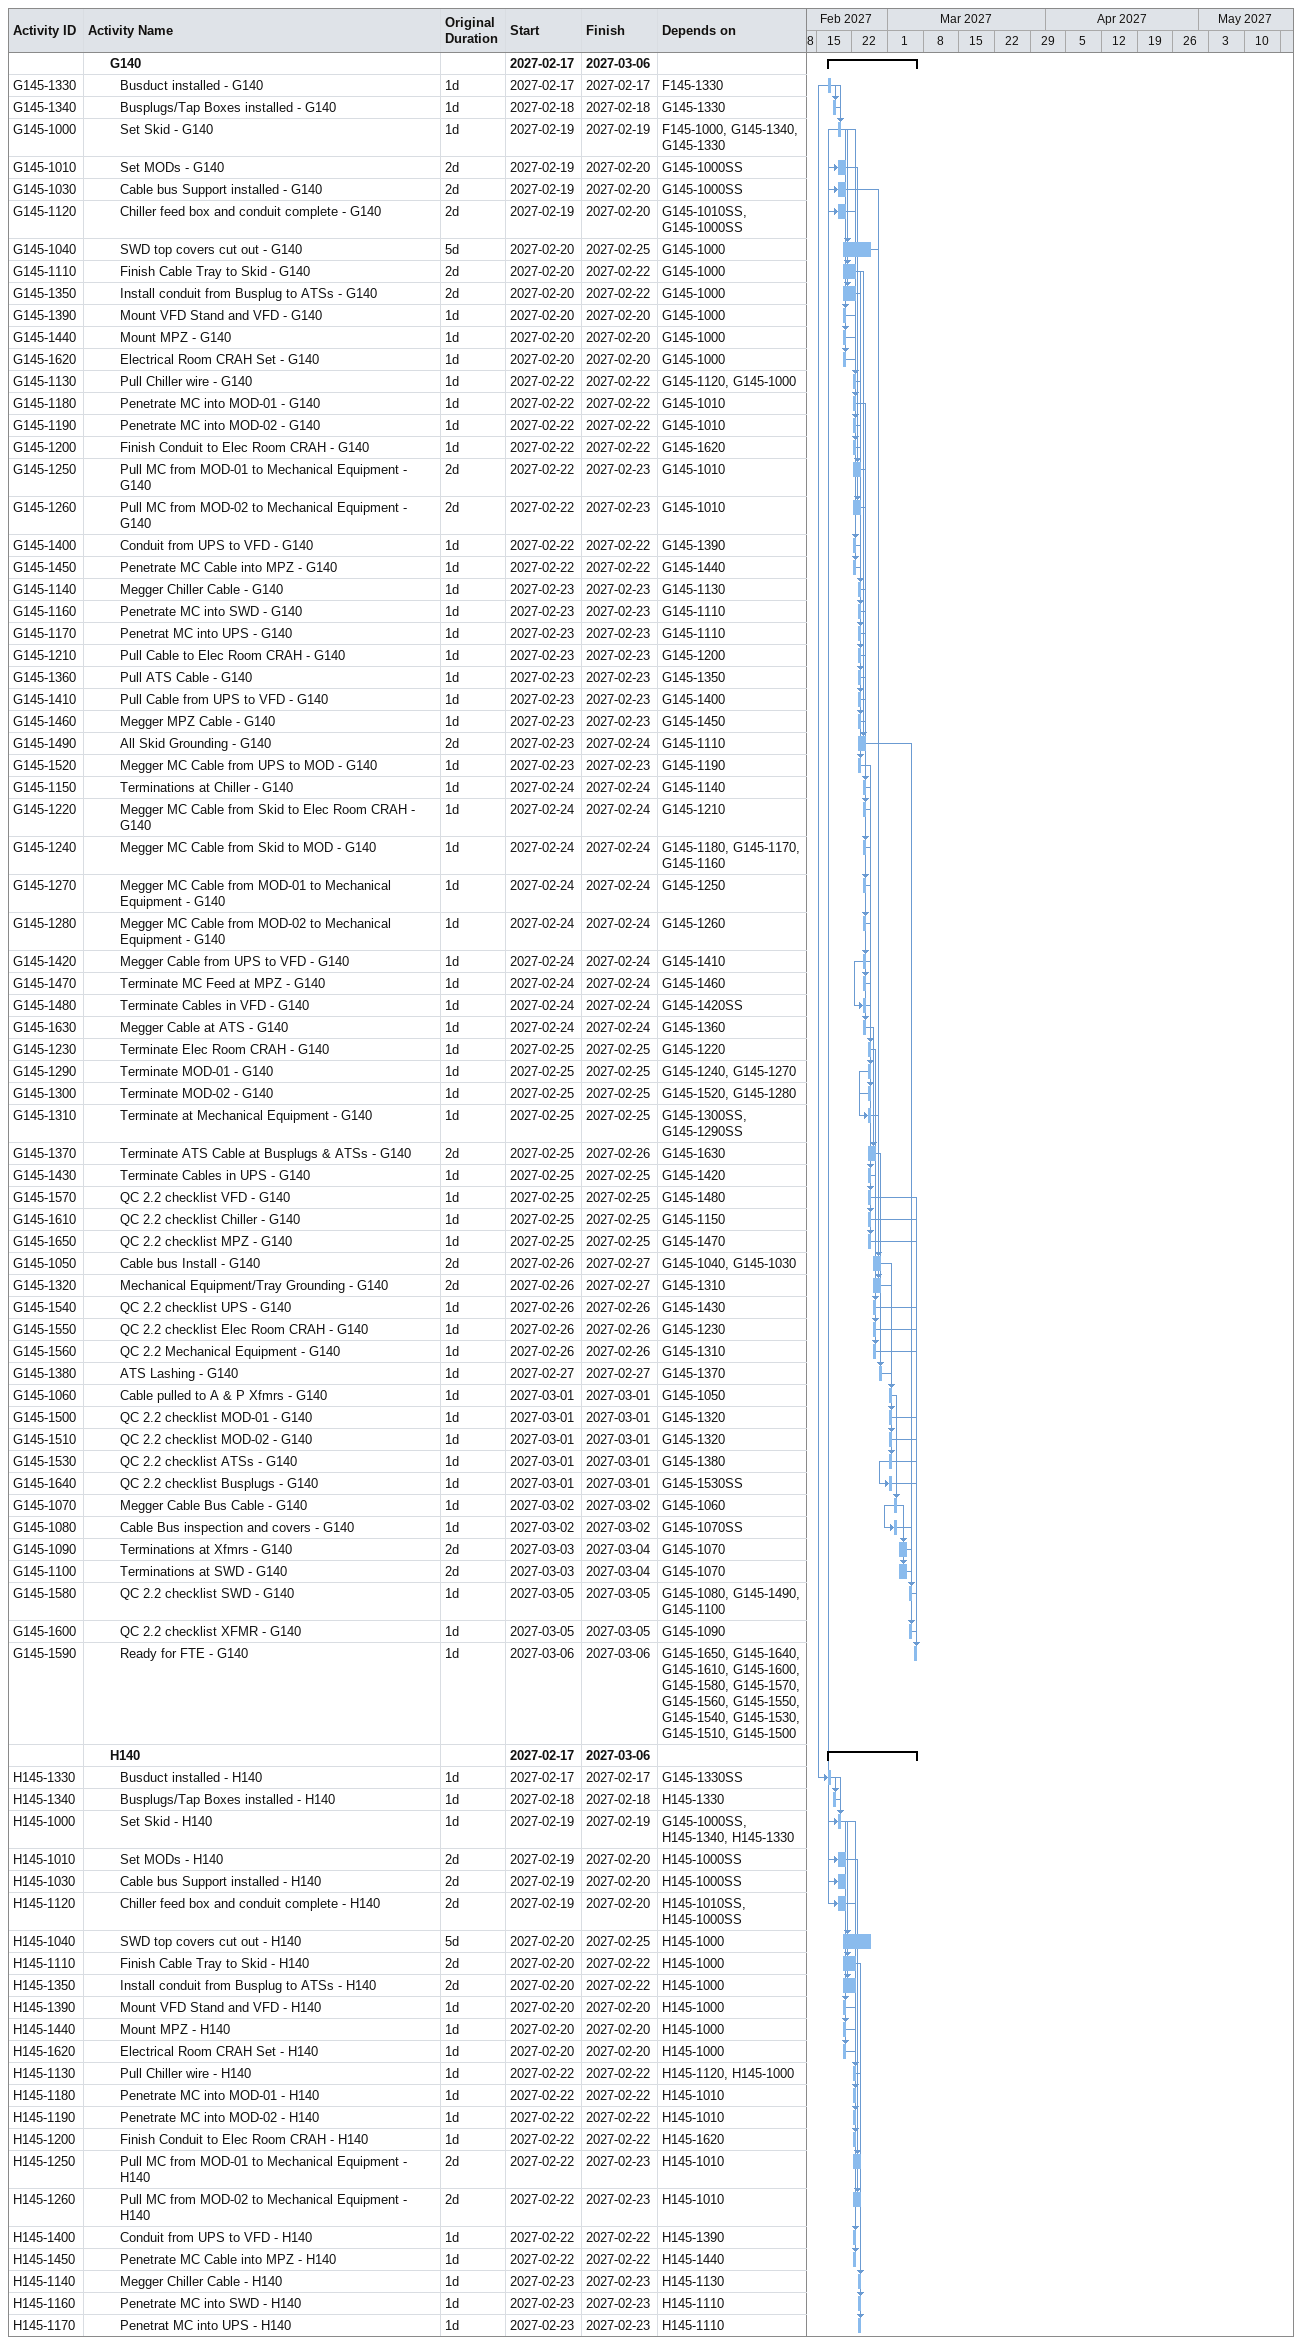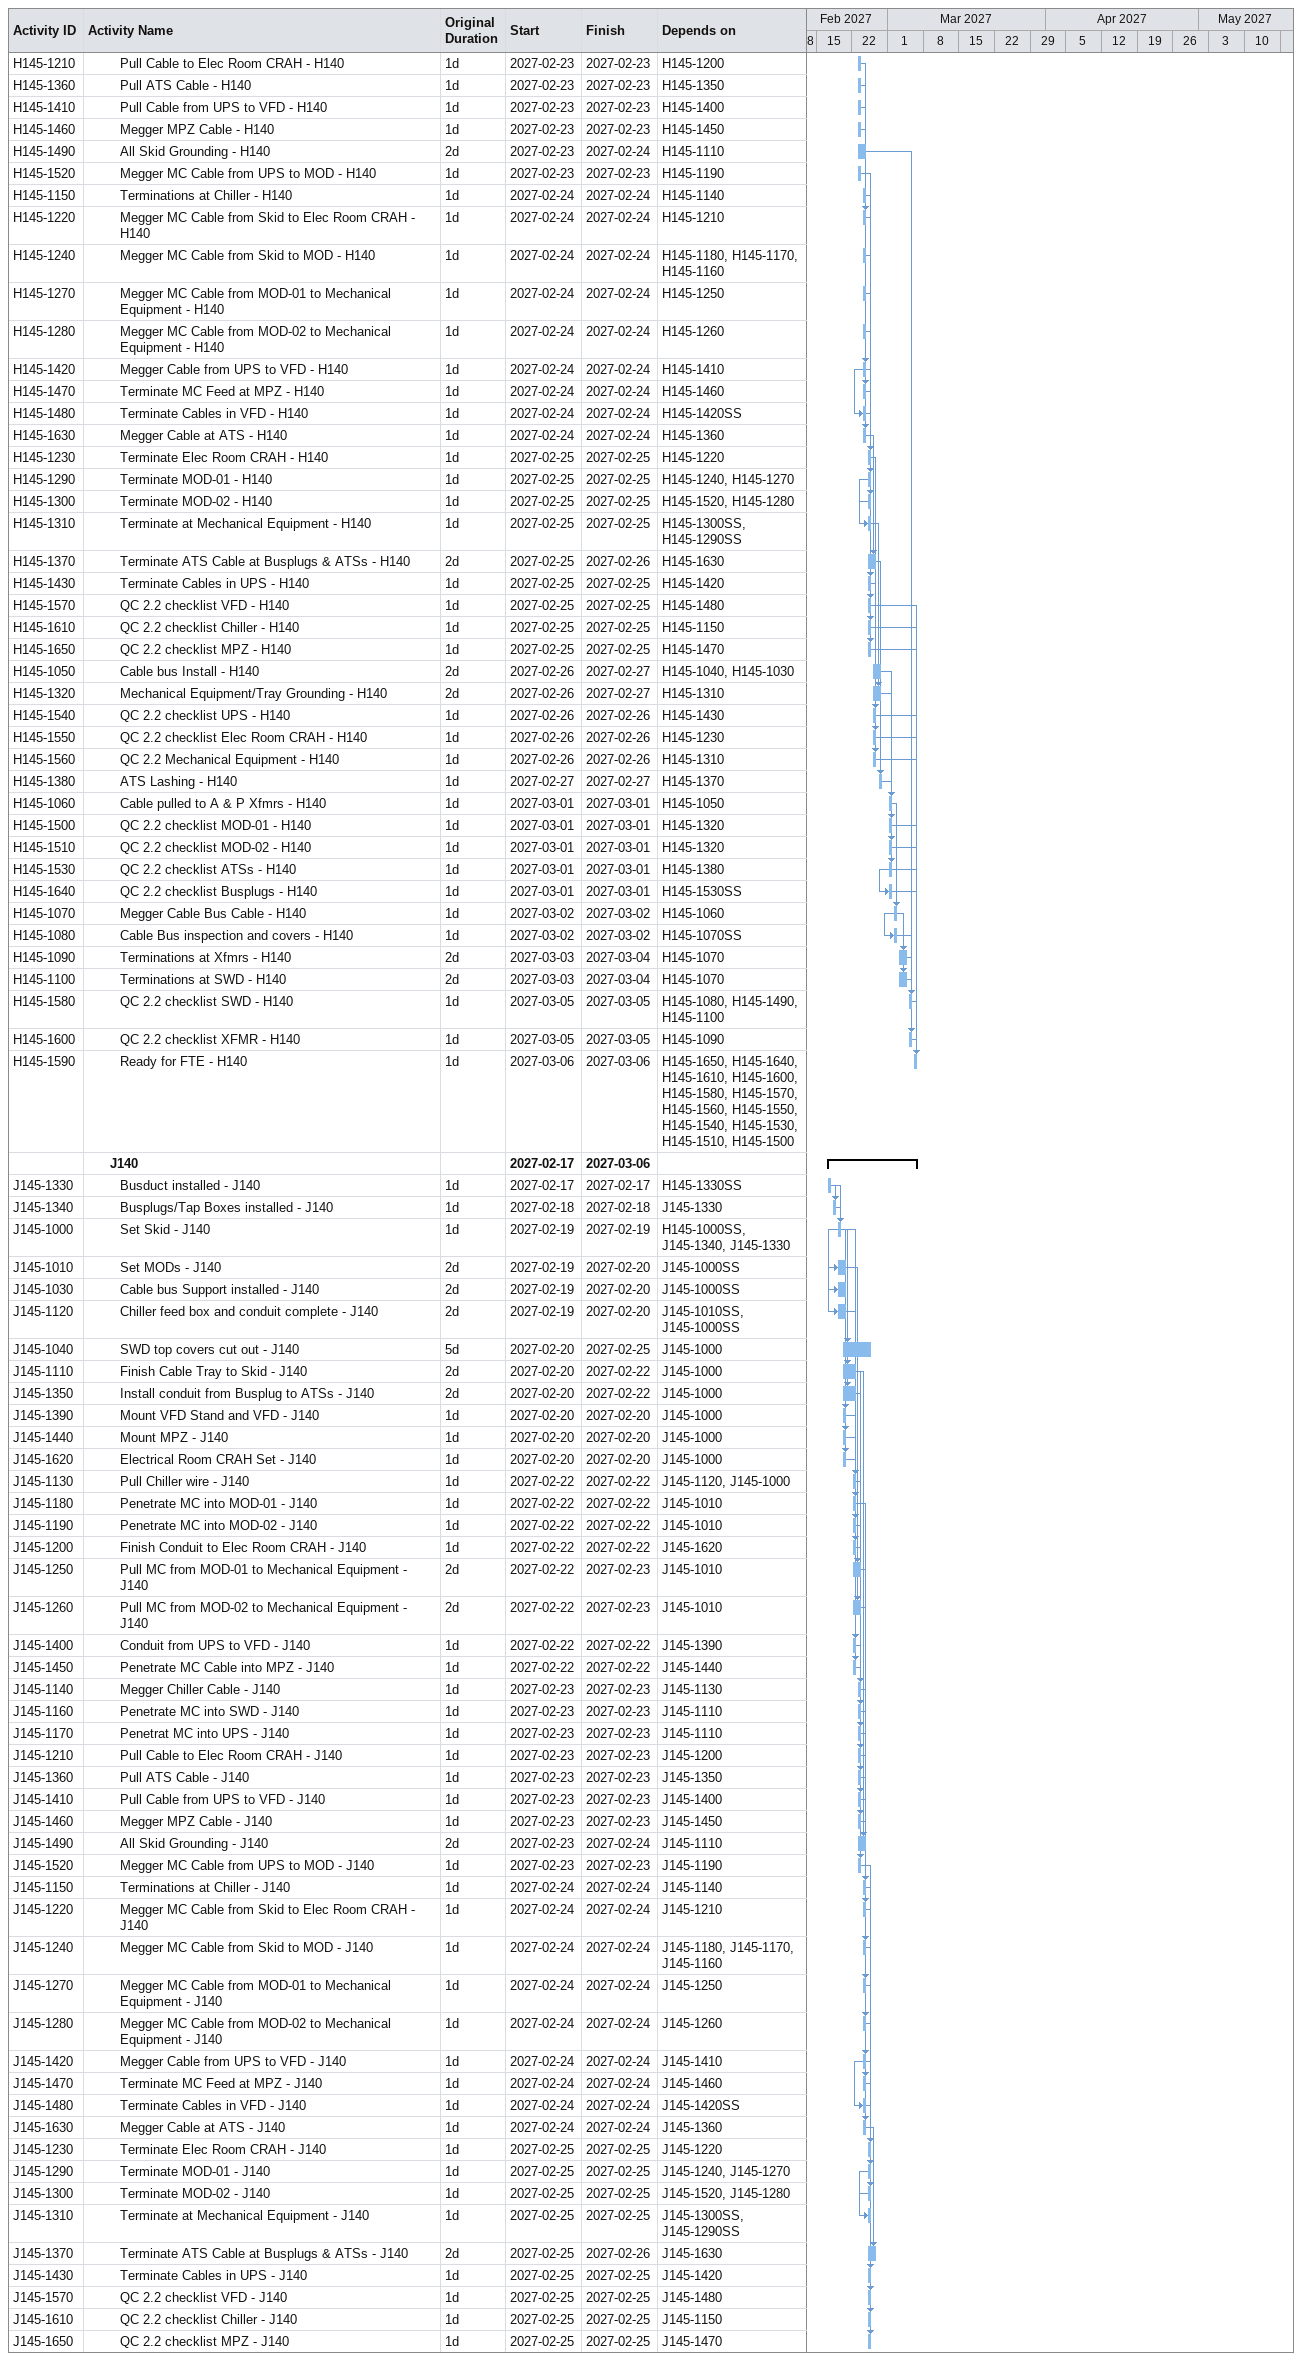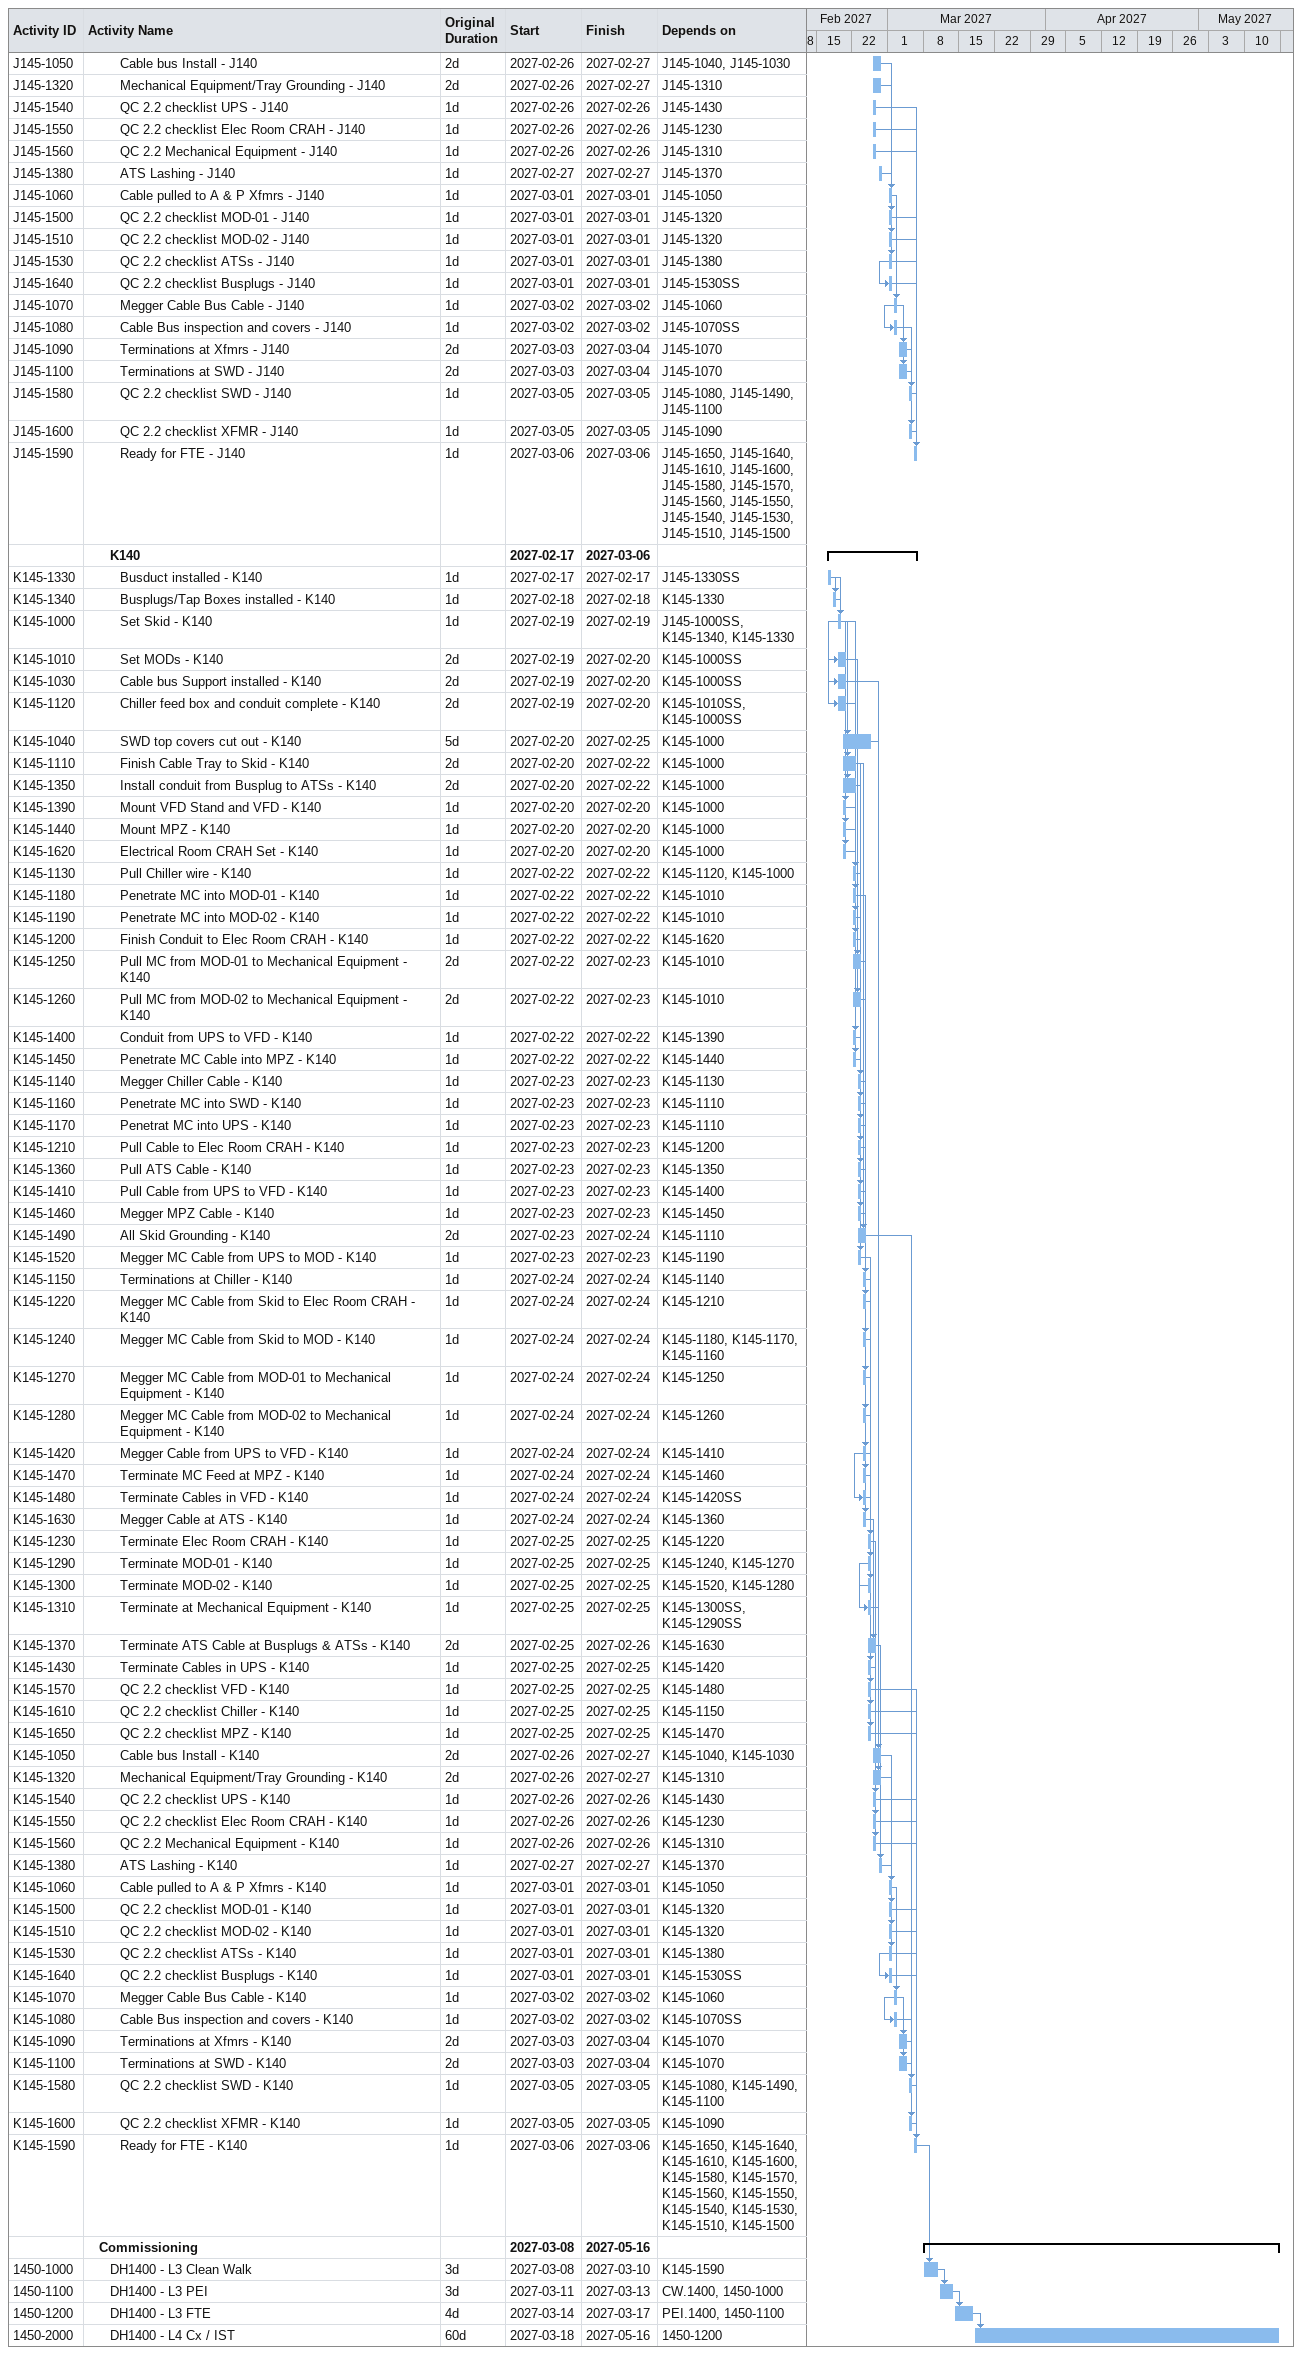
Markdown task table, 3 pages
| ID | Level | Task | Original duration | Start | Finish | Predecessors |
|---|---|---|---|---|---|---|
|  | 3 | **G140** |  | 2027-02-17 | 2027-03-06 |  |
| G145-1330 | 4 | Busduct installed - G140 | 1d | 2027-02-17 | 2027-02-17 | F145-1330 |
| G145-1340 | 4 | Busplugs/Tap Boxes installed - G140 | 1d | 2027-02-18 | 2027-02-18 | G145-1330 |
| G145-1000 | 4 | Set Skid - G140 | 1d | 2027-02-19 | 2027-02-19 | F145-1000, G145-1340, G145-1330 |
| G145-1010 | 4 | Set MODs - G140 | 2d | 2027-02-19 | 2027-02-20 | G145-1000SS |
| G145-1030 | 4 | Cable bus Support installed - G140 | 2d | 2027-02-19 | 2027-02-20 | G145-1000SS |
| G145-1120 | 4 | Chiller feed box and conduit complete - G140 | 2d | 2027-02-19 | 2027-02-20 | G145-1010SS, G145-1000SS |
| G145-1040 | 4 | SWD top covers cut out - G140 | 5d | 2027-02-20 | 2027-02-25 | G145-1000 |
| G145-1110 | 4 | Finish Cable Tray to Skid - G140 | 2d | 2027-02-20 | 2027-02-22 | G145-1000 |
| G145-1350 | 4 | Install conduit from Busplug to ATSs - G140 | 2d | 2027-02-20 | 2027-02-22 | G145-1000 |
| G145-1390 | 4 | Mount VFD Stand and VFD - G140 | 1d | 2027-02-20 | 2027-02-20 | G145-1000 |
| G145-1440 | 4 | Mount MPZ - G140 | 1d | 2027-02-20 | 2027-02-20 | G145-1000 |
| G145-1620 | 4 | Electrical Room CRAH Set - G140 | 1d | 2027-02-20 | 2027-02-20 | G145-1000 |
| G145-1130 | 4 | Pull Chiller wire - G140 | 1d | 2027-02-22 | 2027-02-22 | G145-1120, G145-1000 |
| G145-1180 | 4 | Penetrate MC into MOD-01 - G140 | 1d | 2027-02-22 | 2027-02-22 | G145-1010 |
| G145-1190 | 4 | Penetrate MC into MOD-02 - G140 | 1d | 2027-02-22 | 2027-02-22 | G145-1010 |
| G145-1200 | 4 | Finish Conduit to Elec Room CRAH - G140 | 1d | 2027-02-22 | 2027-02-22 | G145-1620 |
| G145-1250 | 4 | Pull MC from MOD-01 to Mechanical Equipment - G140 | 2d | 2027-02-22 | 2027-02-23 | G145-1010 |
| G145-1260 | 4 | Pull MC from MOD-02 to Mechanical Equipment - G140 | 2d | 2027-02-22 | 2027-02-23 | G145-1010 |
| G145-1400 | 4 | Conduit from UPS to VFD - G140 | 1d | 2027-02-22 | 2027-02-22 | G145-1390 |
| G145-1450 | 4 | Penetrate MC Cable into MPZ - G140 | 1d | 2027-02-22 | 2027-02-22 | G145-1440 |
| G145-1140 | 4 | Megger Chiller Cable - G140 | 1d | 2027-02-23 | 2027-02-23 | G145-1130 |
| G145-1160 | 4 | Penetrate MC into SWD - G140 | 1d | 2027-02-23 | 2027-02-23 | G145-1110 |
| G145-1170 | 4 | Penetrat MC into UPS - G140 | 1d | 2027-02-23 | 2027-02-23 | G145-1110 |
| G145-1210 | 4 | Pull Cable to Elec Room CRAH - G140 | 1d | 2027-02-23 | 2027-02-23 | G145-1200 |
| G145-1360 | 4 | Pull ATS Cable - G140 | 1d | 2027-02-23 | 2027-02-23 | G145-1350 |
| G145-1410 | 4 | Pull Cable from UPS to VFD - G140 | 1d | 2027-02-23 | 2027-02-23 | G145-1400 |
| G145-1460 | 4 | Megger MPZ Cable - G140 | 1d | 2027-02-23 | 2027-02-23 | G145-1450 |
| G145-1490 | 4 | All Skid Grounding - G140 | 2d | 2027-02-23 | 2027-02-24 | G145-1110 |
| G145-1520 | 4 | Megger MC Cable from UPS to MOD - G140 | 1d | 2027-02-23 | 2027-02-23 | G145-1190 |
| G145-1150 | 4 | Terminations at Chiller - G140 | 1d | 2027-02-24 | 2027-02-24 | G145-1140 |
| G145-1220 | 4 | Megger MC Cable from Skid to Elec Room CRAH - G140 | 1d | 2027-02-24 | 2027-02-24 | G145-1210 |
| G145-1240 | 4 | Megger MC Cable from Skid to MOD - G140 | 1d | 2027-02-24 | 2027-02-24 | G145-1180, G145-1170, G145-1160 |
| G145-1270 | 4 | Megger MC Cable from MOD-01 to Mechanical Equipment - G140 | 1d | 2027-02-24 | 2027-02-24 | G145-1250 |
| G145-1280 | 4 | Megger MC Cable from MOD-02 to Mechanical Equipment - G140 | 1d | 2027-02-24 | 2027-02-24 | G145-1260 |
| G145-1420 | 4 | Megger Cable from UPS to VFD - G140 | 1d | 2027-02-24 | 2027-02-24 | G145-1410 |
| G145-1470 | 4 | Terminate MC Feed at MPZ - G140 | 1d | 2027-02-24 | 2027-02-24 | G145-1460 |
| G145-1480 | 4 | Terminate Cables in VFD - G140 | 1d | 2027-02-24 | 2027-02-24 | G145-1420SS |
| G145-1630 | 4 | Megger Cable at ATS - G140 | 1d | 2027-02-24 | 2027-02-24 | G145-1360 |
| G145-1230 | 4 | Terminate Elec Room CRAH - G140 | 1d | 2027-02-25 | 2027-02-25 | G145-1220 |
| G145-1290 | 4 | Terminate MOD-01 - G140 | 1d | 2027-02-25 | 2027-02-25 | G145-1240, G145-1270 |
| G145-1300 | 4 | Terminate MOD-02 - G140 | 1d | 2027-02-25 | 2027-02-25 | G145-1520, G145-1280 |
| G145-1310 | 4 | Terminate at Mechanical Equipment - G140 | 1d | 2027-02-25 | 2027-02-25 | G145-1300SS, G145-1290SS |
| G145-1370 | 4 | Terminate ATS Cable at Busplugs & ATSs - G140 | 2d | 2027-02-25 | 2027-02-26 | G145-1630 |
| G145-1430 | 4 | Terminate Cables in UPS - G140 | 1d | 2027-02-25 | 2027-02-25 | G145-1420 |
| G145-1570 | 4 | QC 2.2 checklist VFD - G140 | 1d | 2027-02-25 | 2027-02-25 | G145-1480 |
| G145-1610 | 4 | QC 2.2 checklist Chiller - G140 | 1d | 2027-02-25 | 2027-02-25 | G145-1150 |
| G145-1650 | 4 | QC 2.2 checklist MPZ - G140 | 1d | 2027-02-25 | 2027-02-25 | G145-1470 |
| G145-1050 | 4 | Cable bus Install - G140 | 2d | 2027-02-26 | 2027-02-27 | G145-1040, G145-1030 |
| G145-1320 | 4 | Mechanical Equipment/Tray Grounding - G140 | 2d | 2027-02-26 | 2027-02-27 | G145-1310 |
| G145-1540 | 4 | QC 2.2 checklist UPS - G140 | 1d | 2027-02-26 | 2027-02-26 | G145-1430 |
| G145-1550 | 4 | QC 2.2 checklist Elec Room CRAH - G140 | 1d | 2027-02-26 | 2027-02-26 | G145-1230 |
| G145-1560 | 4 | QC 2.2 Mechanical Equipment - G140 | 1d | 2027-02-26 | 2027-02-26 | G145-1310 |
| G145-1380 | 4 | ATS Lashing - G140 | 1d | 2027-02-27 | 2027-02-27 | G145-1370 |
| G145-1060 | 4 | Cable pulled to A & P Xfmrs - G140 | 1d | 2027-03-01 | 2027-03-01 | G145-1050 |
| G145-1500 | 4 | QC 2.2 checklist MOD-01 - G140 | 1d | 2027-03-01 | 2027-03-01 | G145-1320 |
| G145-1510 | 4 | QC 2.2 checklist MOD-02 - G140 | 1d | 2027-03-01 | 2027-03-01 | G145-1320 |
| G145-1530 | 4 | QC 2.2 checklist ATSs - G140 | 1d | 2027-03-01 | 2027-03-01 | G145-1380 |
| G145-1640 | 4 | QC 2.2 checklist Busplugs - G140 | 1d | 2027-03-01 | 2027-03-01 | G145-1530SS |
| G145-1070 | 4 | Megger Cable Bus Cable - G140 | 1d | 2027-03-02 | 2027-03-02 | G145-1060 |
| G145-1080 | 4 | Cable Bus inspection and covers - G140 | 1d | 2027-03-02 | 2027-03-02 | G145-1070SS |
| G145-1090 | 4 | Terminations at Xfmrs - G140 | 2d | 2027-03-03 | 2027-03-04 | G145-1070 |
| G145-1100 | 4 | Terminations at SWD - G140 | 2d | 2027-03-03 | 2027-03-04 | G145-1070 |
| G145-1580 | 4 | QC 2.2 checklist SWD - G140 | 1d | 2027-03-05 | 2027-03-05 | G145-1080, G145-1490, G145-1100 |
| G145-1600 | 4 | QC 2.2 checklist XFMR - G140 | 1d | 2027-03-05 | 2027-03-05 | G145-1090 |
| G145-1590 | 4 | Ready for FTE - G140 | 1d | 2027-03-06 | 2027-03-06 | G145-1650, G145-1640, G145-1610, G145-1600, G145-1580, G145-1570, G145-1560, G145-1550, G145-1540, G145-1530, G145-1510, G145-1500 |
|  | 3 | **H140** |  | 2027-02-17 | 2027-03-06 |  |
| H145-1330 | 4 | Busduct installed - H140 | 1d | 2027-02-17 | 2027-02-17 | G145-1330SS |
| H145-1340 | 4 | Busplugs/Tap Boxes installed - H140 | 1d | 2027-02-18 | 2027-02-18 | H145-1330 |
| H145-1000 | 4 | Set Skid - H140 | 1d | 2027-02-19 | 2027-02-19 | G145-1000SS, H145-1340, H145-1330 |
| H145-1010 | 4 | Set MODs - H140 | 2d | 2027-02-19 | 2027-02-20 | H145-1000SS |
| H145-1030 | 4 | Cable bus Support installed - H140 | 2d | 2027-02-19 | 2027-02-20 | H145-1000SS |
| H145-1120 | 4 | Chiller feed box and conduit complete - H140 | 2d | 2027-02-19 | 2027-02-20 | H145-1010SS, H145-1000SS |
| H145-1040 | 4 | SWD top covers cut out - H140 | 5d | 2027-02-20 | 2027-02-25 | H145-1000 |
| H145-1110 | 4 | Finish Cable Tray to Skid - H140 | 2d | 2027-02-20 | 2027-02-22 | H145-1000 |
| H145-1350 | 4 | Install conduit from Busplug to ATSs - H140 | 2d | 2027-02-20 | 2027-02-22 | H145-1000 |
| H145-1390 | 4 | Mount VFD Stand and VFD - H140 | 1d | 2027-02-20 | 2027-02-20 | H145-1000 |
| H145-1440 | 4 | Mount MPZ - H140 | 1d | 2027-02-20 | 2027-02-20 | H145-1000 |
| H145-1620 | 4 | Electrical Room CRAH Set - H140 | 1d | 2027-02-20 | 2027-02-20 | H145-1000 |
| H145-1130 | 4 | Pull Chiller wire - H140 | 1d | 2027-02-22 | 2027-02-22 | H145-1120, H145-1000 |
| H145-1180 | 4 | Penetrate MC into MOD-01 - H140 | 1d | 2027-02-22 | 2027-02-22 | H145-1010 |
| H145-1190 | 4 | Penetrate MC into MOD-02 - H140 | 1d | 2027-02-22 | 2027-02-22 | H145-1010 |
| H145-1200 | 4 | Finish Conduit to Elec Room CRAH - H140 | 1d | 2027-02-22 | 2027-02-22 | H145-1620 |
| H145-1250 | 4 | Pull MC from MOD-01 to Mechanical Equipment - H140 | 2d | 2027-02-22 | 2027-02-23 | H145-1010 |
| H145-1260 | 4 | Pull MC from MOD-02 to Mechanical Equipment - H140 | 2d | 2027-02-22 | 2027-02-23 | H145-1010 |
| H145-1400 | 4 | Conduit from UPS to VFD - H140 | 1d | 2027-02-22 | 2027-02-22 | H145-1390 |
| H145-1450 | 4 | Penetrate MC Cable into MPZ - H140 | 1d | 2027-02-22 | 2027-02-22 | H145-1440 |
| H145-1140 | 4 | Megger Chiller Cable - H140 | 1d | 2027-02-23 | 2027-02-23 | H145-1130 |
| H145-1160 | 4 | Penetrate MC into SWD - H140 | 1d | 2027-02-23 | 2027-02-23 | H145-1110 |
| H145-1170 | 4 | Penetrat MC into UPS - H140 | 1d | 2027-02-23 | 2027-02-23 | H145-1110 |
| H145-1210 | 4 | Pull Cable to Elec Room CRAH - H140 | 1d | 2027-02-23 | 2027-02-23 | H145-1200 |
| H145-1360 | 4 | Pull ATS Cable - H140 | 1d | 2027-02-23 | 2027-02-23 | H145-1350 |
| H145-1410 | 4 | Pull Cable from UPS to VFD - H140 | 1d | 2027-02-23 | 2027-02-23 | H145-1400 |
| H145-1460 | 4 | Megger MPZ Cable - H140 | 1d | 2027-02-23 | 2027-02-23 | H145-1450 |
| H145-1490 | 4 | All Skid Grounding - H140 | 2d | 2027-02-23 | 2027-02-24 | H145-1110 |
| H145-1520 | 4 | Megger MC Cable from UPS to MOD - H140 | 1d | 2027-02-23 | 2027-02-23 | H145-1190 |
| H145-1150 | 4 | Terminations at Chiller - H140 | 1d | 2027-02-24 | 2027-02-24 | H145-1140 |
| H145-1220 | 4 | Megger MC Cable from Skid to Elec Room CRAH - H140 | 1d | 2027-02-24 | 2027-02-24 | H145-1210 |
| H145-1240 | 4 | Megger MC Cable from Skid to MOD - H140 | 1d | 2027-02-24 | 2027-02-24 | H145-1180, H145-1170, H145-1160 |
| H145-1270 | 4 | Megger MC Cable from MOD-01 to Mechanical Equipment - H140 | 1d | 2027-02-24 | 2027-02-24 | H145-1250 |
| H145-1280 | 4 | Megger MC Cable from MOD-02 to Mechanical Equipment - H140 | 1d | 2027-02-24 | 2027-02-24 | H145-1260 |
| H145-1420 | 4 | Megger Cable from UPS to VFD - H140 | 1d | 2027-02-24 | 2027-02-24 | H145-1410 |
| H145-1470 | 4 | Terminate MC Feed at MPZ - H140 | 1d | 2027-02-24 | 2027-02-24 | H145-1460 |
| H145-1480 | 4 | Terminate Cables in VFD - H140 | 1d | 2027-02-24 | 2027-02-24 | H145-1420SS |
| H145-1630 | 4 | Megger Cable at ATS - H140 | 1d | 2027-02-24 | 2027-02-24 | H145-1360 |
| H145-1230 | 4 | Terminate Elec Room CRAH - H140 | 1d | 2027-02-25 | 2027-02-25 | H145-1220 |
| H145-1290 | 4 | Terminate MOD-01 - H140 | 1d | 2027-02-25 | 2027-02-25 | H145-1240, H145-1270 |
| H145-1300 | 4 | Terminate MOD-02 - H140 | 1d | 2027-02-25 | 2027-02-25 | H145-1520, H145-1280 |
| H145-1310 | 4 | Terminate at Mechanical Equipment - H140 | 1d | 2027-02-25 | 2027-02-25 | H145-1300SS, H145-1290SS |
| H145-1370 | 4 | Terminate ATS Cable at Busplugs & ATSs - H140 | 2d | 2027-02-25 | 2027-02-26 | H145-1630 |
| H145-1430 | 4 | Terminate Cables in UPS - H140 | 1d | 2027-02-25 | 2027-02-25 | H145-1420 |
| H145-1570 | 4 | QC 2.2 checklist VFD - H140 | 1d | 2027-02-25 | 2027-02-25 | H145-1480 |
| H145-1610 | 4 | QC 2.2 checklist Chiller - H140 | 1d | 2027-02-25 | 2027-02-25 | H145-1150 |
| H145-1650 | 4 | QC 2.2 checklist MPZ - H140 | 1d | 2027-02-25 | 2027-02-25 | H145-1470 |
| H145-1050 | 4 | Cable bus Install - H140 | 2d | 2027-02-26 | 2027-02-27 | H145-1040, H145-1030 |
| H145-1320 | 4 | Mechanical Equipment/Tray Grounding - H140 | 2d | 2027-02-26 | 2027-02-27 | H145-1310 |
| H145-1540 | 4 | QC 2.2 checklist UPS - H140 | 1d | 2027-02-26 | 2027-02-26 | H145-1430 |
| H145-1550 | 4 | QC 2.2 checklist Elec Room CRAH - H140 | 1d | 2027-02-26 | 2027-02-26 | H145-1230 |
| H145-1560 | 4 | QC 2.2 Mechanical Equipment - H140 | 1d | 2027-02-26 | 2027-02-26 | H145-1310 |
| H145-1380 | 4 | ATS Lashing - H140 | 1d | 2027-02-27 | 2027-02-27 | H145-1370 |
| H145-1060 | 4 | Cable pulled to A & P Xfmrs - H140 | 1d | 2027-03-01 | 2027-03-01 | H145-1050 |
| H145-1500 | 4 | QC 2.2 checklist MOD-01 - H140 | 1d | 2027-03-01 | 2027-03-01 | H145-1320 |
| H145-1510 | 4 | QC 2.2 checklist MOD-02 - H140 | 1d | 2027-03-01 | 2027-03-01 | H145-1320 |
| H145-1530 | 4 | QC 2.2 checklist ATSs - H140 | 1d | 2027-03-01 | 2027-03-01 | H145-1380 |
| H145-1640 | 4 | QC 2.2 checklist Busplugs - H140 | 1d | 2027-03-01 | 2027-03-01 | H145-1530SS |
| H145-1070 | 4 | Megger Cable Bus Cable - H140 | 1d | 2027-03-02 | 2027-03-02 | H145-1060 |
| H145-1080 | 4 | Cable Bus inspection and covers - H140 | 1d | 2027-03-02 | 2027-03-02 | H145-1070SS |
| H145-1090 | 4 | Terminations at Xfmrs - H140 | 2d | 2027-03-03 | 2027-03-04 | H145-1070 |
| H145-1100 | 4 | Terminations at SWD - H140 | 2d | 2027-03-03 | 2027-03-04 | H145-1070 |
| H145-1580 | 4 | QC 2.2 checklist SWD - H140 | 1d | 2027-03-05 | 2027-03-05 | H145-1080, H145-1490, H145-1100 |
| H145-1600 | 4 | QC 2.2 checklist XFMR - H140 | 1d | 2027-03-05 | 2027-03-05 | H145-1090 |
| H145-1590 | 4 | Ready for FTE - H140 | 1d | 2027-03-06 | 2027-03-06 | H145-1650, H145-1640, H145-1610, H145-1600, H145-1580, H145-1570, H145-1560, H145-1550, H145-1540, H145-1530, H145-1510, H145-1500 |
|  | 3 | **J140** |  | 2027-02-17 | 2027-03-06 |  |
| J145-1330 | 4 | Busduct installed - J140 | 1d | 2027-02-17 | 2027-02-17 | H145-1330SS |
| J145-1340 | 4 | Busplugs/Tap Boxes installed - J140 | 1d | 2027-02-18 | 2027-02-18 | J145-1330 |
| J145-1000 | 4 | Set Skid - J140 | 1d | 2027-02-19 | 2027-02-19 | H145-1000SS, J145-1340, J145-1330 |
| J145-1010 | 4 | Set MODs - J140 | 2d | 2027-02-19 | 2027-02-20 | J145-1000SS |
| J145-1030 | 4 | Cable bus Support installed - J140 | 2d | 2027-02-19 | 2027-02-20 | J145-1000SS |
| J145-1120 | 4 | Chiller feed box and conduit complete - J140 | 2d | 2027-02-19 | 2027-02-20 | J145-1010SS, J145-1000SS |
| J145-1040 | 4 | SWD top covers cut out - J140 | 5d | 2027-02-20 | 2027-02-25 | J145-1000 |
| J145-1110 | 4 | Finish Cable Tray to Skid - J140 | 2d | 2027-02-20 | 2027-02-22 | J145-1000 |
| J145-1350 | 4 | Install conduit from Busplug to ATSs - J140 | 2d | 2027-02-20 | 2027-02-22 | J145-1000 |
| J145-1390 | 4 | Mount VFD Stand and VFD - J140 | 1d | 2027-02-20 | 2027-02-20 | J145-1000 |
| J145-1440 | 4 | Mount MPZ - J140 | 1d | 2027-02-20 | 2027-02-20 | J145-1000 |
| J145-1620 | 4 | Electrical Room CRAH Set - J140 | 1d | 2027-02-20 | 2027-02-20 | J145-1000 |
| J145-1130 | 4 | Pull Chiller wire - J140 | 1d | 2027-02-22 | 2027-02-22 | J145-1120, J145-1000 |
| J145-1180 | 4 | Penetrate MC into MOD-01 - J140 | 1d | 2027-02-22 | 2027-02-22 | J145-1010 |
| J145-1190 | 4 | Penetrate MC into MOD-02 - J140 | 1d | 2027-02-22 | 2027-02-22 | J145-1010 |
| J145-1200 | 4 | Finish Conduit to Elec Room CRAH - J140 | 1d | 2027-02-22 | 2027-02-22 | J145-1620 |
| J145-1250 | 4 | Pull MC from MOD-01 to Mechanical Equipment - J140 | 2d | 2027-02-22 | 2027-02-23 | J145-1010 |
| J145-1260 | 4 | Pull MC from MOD-02 to Mechanical Equipment - J140 | 2d | 2027-02-22 | 2027-02-23 | J145-1010 |
| J145-1400 | 4 | Conduit from UPS to VFD - J140 | 1d | 2027-02-22 | 2027-02-22 | J145-1390 |
| J145-1450 | 4 | Penetrate MC Cable into MPZ - J140 | 1d | 2027-02-22 | 2027-02-22 | J145-1440 |
| J145-1140 | 4 | Megger Chiller Cable - J140 | 1d | 2027-02-23 | 2027-02-23 | J145-1130 |
| J145-1160 | 4 | Penetrate MC into SWD - J140 | 1d | 2027-02-23 | 2027-02-23 | J145-1110 |
| J145-1170 | 4 | Penetrat MC into UPS - J140 | 1d | 2027-02-23 | 2027-02-23 | J145-1110 |
| J145-1210 | 4 | Pull Cable to Elec Room CRAH - J140 | 1d | 2027-02-23 | 2027-02-23 | J145-1200 |
| J145-1360 | 4 | Pull ATS Cable - J140 | 1d | 2027-02-23 | 2027-02-23 | J145-1350 |
| J145-1410 | 4 | Pull Cable from UPS to VFD - J140 | 1d | 2027-02-23 | 2027-02-23 | J145-1400 |
| J145-1460 | 4 | Megger MPZ Cable - J140 | 1d | 2027-02-23 | 2027-02-23 | J145-1450 |
| J145-1490 | 4 | All Skid Grounding - J140 | 2d | 2027-02-23 | 2027-02-24 | J145-1110 |
| J145-1520 | 4 | Megger MC Cable from UPS to MOD - J140 | 1d | 2027-02-23 | 2027-02-23 | J145-1190 |
| J145-1150 | 4 | Terminations at Chiller - J140 | 1d | 2027-02-24 | 2027-02-24 | J145-1140 |
| J145-1220 | 4 | Megger MC Cable from Skid to Elec Room CRAH - J140 | 1d | 2027-02-24 | 2027-02-24 | J145-1210 |
| J145-1240 | 4 | Megger MC Cable from Skid to MOD - J140 | 1d | 2027-02-24 | 2027-02-24 | J145-1180, J145-1170, J145-1160 |
| J145-1270 | 4 | Megger MC Cable from MOD-01 to Mechanical Equipment - J140 | 1d | 2027-02-24 | 2027-02-24 | J145-1250 |
| J145-1280 | 4 | Megger MC Cable from MOD-02 to Mechanical Equipment - J140 | 1d | 2027-02-24 | 2027-02-24 | J145-1260 |
| J145-1420 | 4 | Megger Cable from UPS to VFD - J140 | 1d | 2027-02-24 | 2027-02-24 | J145-1410 |
| J145-1470 | 4 | Terminate MC Feed at MPZ - J140 | 1d | 2027-02-24 | 2027-02-24 | J145-1460 |
| J145-1480 | 4 | Terminate Cables in VFD - J140 | 1d | 2027-02-24 | 2027-02-24 | J145-1420SS |
| J145-1630 | 4 | Megger Cable at ATS - J140 | 1d | 2027-02-24 | 2027-02-24 | J145-1360 |
| J145-1230 | 4 | Terminate Elec Room CRAH - J140 | 1d | 2027-02-25 | 2027-02-25 | J145-1220 |
| J145-1290 | 4 | Terminate MOD-01 - J140 | 1d | 2027-02-25 | 2027-02-25 | J145-1240, J145-1270 |
| J145-1300 | 4 | Terminate MOD-02 - J140 | 1d | 2027-02-25 | 2027-02-25 | J145-1520, J145-1280 |
| J145-1310 | 4 | Terminate at Mechanical Equipment - J140 | 1d | 2027-02-25 | 2027-02-25 | J145-1300SS, J145-1290SS |
| J145-1370 | 4 | Terminate ATS Cable at Busplugs & ATSs - J140 | 2d | 2027-02-25 | 2027-02-26 | J145-1630 |
| J145-1430 | 4 | Terminate Cables in UPS - J140 | 1d | 2027-02-25 | 2027-02-25 | J145-1420 |
| J145-1570 | 4 | QC 2.2 checklist VFD - J140 | 1d | 2027-02-25 | 2027-02-25 | J145-1480 |
| J145-1610 | 4 | QC 2.2 checklist Chiller - J140 | 1d | 2027-02-25 | 2027-02-25 | J145-1150 |
| J145-1650 | 4 | QC 2.2 checklist MPZ - J140 | 1d | 2027-02-25 | 2027-02-25 | J145-1470 |
| J145-1050 | 4 | Cable bus Install - J140 | 2d | 2027-02-26 | 2027-02-27 | J145-1040, J145-1030 |
| J145-1320 | 4 | Mechanical Equipment/Tray Grounding - J140 | 2d | 2027-02-26 | 2027-02-27 | J145-1310 |
| J145-1540 | 4 | QC 2.2 checklist UPS - J140 | 1d | 2027-02-26 | 2027-02-26 | J145-1430 |
| J145-1550 | 4 | QC 2.2 checklist Elec Room CRAH - J140 | 1d | 2027-02-26 | 2027-02-26 | J145-1230 |
| J145-1560 | 4 | QC 2.2 Mechanical Equipment - J140 | 1d | 2027-02-26 | 2027-02-26 | J145-1310 |
| J145-1380 | 4 | ATS Lashing - J140 | 1d | 2027-02-27 | 2027-02-27 | J145-1370 |
| J145-1060 | 4 | Cable pulled to A & P Xfmrs - J140 | 1d | 2027-03-01 | 2027-03-01 | J145-1050 |
| J145-1500 | 4 | QC 2.2 checklist MOD-01 - J140 | 1d | 2027-03-01 | 2027-03-01 | J145-1320 |
| J145-1510 | 4 | QC 2.2 checklist MOD-02 - J140 | 1d | 2027-03-01 | 2027-03-01 | J145-1320 |
| J145-1530 | 4 | QC 2.2 checklist ATSs - J140 | 1d | 2027-03-01 | 2027-03-01 | J145-1380 |
| J145-1640 | 4 | QC 2.2 checklist Busplugs - J140 | 1d | 2027-03-01 | 2027-03-01 | J145-1530SS |
| J145-1070 | 4 | Megger Cable Bus Cable - J140 | 1d | 2027-03-02 | 2027-03-02 | J145-1060 |
| J145-1080 | 4 | Cable Bus inspection and covers - J140 | 1d | 2027-03-02 | 2027-03-02 | J145-1070SS |
| J145-1090 | 4 | Terminations at Xfmrs - J140 | 2d | 2027-03-03 | 2027-03-04 | J145-1070 |
| J145-1100 | 4 | Terminations at SWD - J140 | 2d | 2027-03-03 | 2027-03-04 | J145-1070 |
| J145-1580 | 4 | QC 2.2 checklist SWD - J140 | 1d | 2027-03-05 | 2027-03-05 | J145-1080, J145-1490, J145-1100 |
| J145-1600 | 4 | QC 2.2 checklist XFMR - J140 | 1d | 2027-03-05 | 2027-03-05 | J145-1090 |
| J145-1590 | 4 | Ready for FTE - J140 | 1d | 2027-03-06 | 2027-03-06 | J145-1650, J145-1640, J145-1610, J145-1600, J145-1580, J145-1570, J145-1560, J145-1550, J145-1540, J145-1530, J145-1510, J145-1500 |
|  | 3 | **K140** |  | 2027-02-17 | 2027-03-06 |  |
| K145-1330 | 4 | Busduct installed - K140 | 1d | 2027-02-17 | 2027-02-17 | J145-1330SS |
| K145-1340 | 4 | Busplugs/Tap Boxes installed - K140 | 1d | 2027-02-18 | 2027-02-18 | K145-1330 |
| K145-1000 | 4 | Set Skid - K140 | 1d | 2027-02-19 | 2027-02-19 | J145-1000SS, K145-1340, K145-1330 |
| K145-1010 | 4 | Set MODs - K140 | 2d | 2027-02-19 | 2027-02-20 | K145-1000SS |
| K145-1030 | 4 | Cable bus Support installed - K140 | 2d | 2027-02-19 | 2027-02-20 | K145-1000SS |
| K145-1120 | 4 | Chiller feed box and conduit complete - K140 | 2d | 2027-02-19 | 2027-02-20 | K145-1010SS, K145-1000SS |
| K145-1040 | 4 | SWD top covers cut out - K140 | 5d | 2027-02-20 | 2027-02-25 | K145-1000 |
| K145-1110 | 4 | Finish Cable Tray to Skid - K140 | 2d | 2027-02-20 | 2027-02-22 | K145-1000 |
| K145-1350 | 4 | Install conduit from Busplug to ATSs - K140 | 2d | 2027-02-20 | 2027-02-22 | K145-1000 |
| K145-1390 | 4 | Mount VFD Stand and VFD - K140 | 1d | 2027-02-20 | 2027-02-20 | K145-1000 |
| K145-1440 | 4 | Mount MPZ - K140 | 1d | 2027-02-20 | 2027-02-20 | K145-1000 |
| K145-1620 | 4 | Electrical Room CRAH Set - K140 | 1d | 2027-02-20 | 2027-02-20 | K145-1000 |
| K145-1130 | 4 | Pull Chiller wire - K140 | 1d | 2027-02-22 | 2027-02-22 | K145-1120, K145-1000 |
| K145-1180 | 4 | Penetrate MC into MOD-01 - K140 | 1d | 2027-02-22 | 2027-02-22 | K145-1010 |
| K145-1190 | 4 | Penetrate MC into MOD-02 - K140 | 1d | 2027-02-22 | 2027-02-22 | K145-1010 |
| K145-1200 | 4 | Finish Conduit to Elec Room CRAH - K140 | 1d | 2027-02-22 | 2027-02-22 | K145-1620 |
| K145-1250 | 4 | Pull MC from MOD-01 to Mechanical Equipment - K140 | 2d | 2027-02-22 | 2027-02-23 | K145-1010 |
| K145-1260 | 4 | Pull MC from MOD-02 to Mechanical Equipment - K140 | 2d | 2027-02-22 | 2027-02-23 | K145-1010 |
| K145-1400 | 4 | Conduit from UPS to VFD - K140 | 1d | 2027-02-22 | 2027-02-22 | K145-1390 |
| K145-1450 | 4 | Penetrate MC Cable into MPZ - K140 | 1d | 2027-02-22 | 2027-02-22 | K145-1440 |
| K145-1140 | 4 | Megger Chiller Cable - K140 | 1d | 2027-02-23 | 2027-02-23 | K145-1130 |
| K145-1160 | 4 | Penetrate MC into SWD - K140 | 1d | 2027-02-23 | 2027-02-23 | K145-1110 |
| K145-1170 | 4 | Penetrat MC into UPS - K140 | 1d | 2027-02-23 | 2027-02-23 | K145-1110 |
| K145-1210 | 4 | Pull Cable to Elec Room CRAH - K140 | 1d | 2027-02-23 | 2027-02-23 | K145-1200 |
| K145-1360 | 4 | Pull ATS Cable - K140 | 1d | 2027-02-23 | 2027-02-23 | K145-1350 |
| K145-1410 | 4 | Pull Cable from UPS to VFD - K140 | 1d | 2027-02-23 | 2027-02-23 | K145-1400 |
| K145-1460 | 4 | Megger MPZ Cable - K140 | 1d | 2027-02-23 | 2027-02-23 | K145-1450 |
| K145-1490 | 4 | All Skid Grounding - K140 | 2d | 2027-02-23 | 2027-02-24 | K145-1110 |
| K145-1520 | 4 | Megger MC Cable from UPS to MOD - K140 | 1d | 2027-02-23 | 2027-02-23 | K145-1190 |
| K145-1150 | 4 | Terminations at Chiller - K140 | 1d | 2027-02-24 | 2027-02-24 | K145-1140 |
| K145-1220 | 4 | Megger MC Cable from Skid to Elec Room CRAH - K140 | 1d | 2027-02-24 | 2027-02-24 | K145-1210 |
| K145-1240 | 4 | Megger MC Cable from Skid to MOD - K140 | 1d | 2027-02-24 | 2027-02-24 | K145-1180, K145-1170, K145-1160 |
| K145-1270 | 4 | Megger MC Cable from MOD-01 to Mechanical Equipment - K140 | 1d | 2027-02-24 | 2027-02-24 | K145-1250 |
| K145-1280 | 4 | Megger MC Cable from MOD-02 to Mechanical Equipment - K140 | 1d | 2027-02-24 | 2027-02-24 | K145-1260 |
| K145-1420 | 4 | Megger Cable from UPS to VFD - K140 | 1d | 2027-02-24 | 2027-02-24 | K145-1410 |
| K145-1470 | 4 | Terminate MC Feed at MPZ - K140 | 1d | 2027-02-24 | 2027-02-24 | K145-1460 |
| K145-1480 | 4 | Terminate Cables in VFD - K140 | 1d | 2027-02-24 | 2027-02-24 | K145-1420SS |
| K145-1630 | 4 | Megger Cable at ATS - K140 | 1d | 2027-02-24 | 2027-02-24 | K145-1360 |
| K145-1230 | 4 | Terminate Elec Room CRAH - K140 | 1d | 2027-02-25 | 2027-02-25 | K145-1220 |
| K145-1290 | 4 | Terminate MOD-01 - K140 | 1d | 2027-02-25 | 2027-02-25 | K145-1240, K145-1270 |
| K145-1300 | 4 | Terminate MOD-02 - K140 | 1d | 2027-02-25 | 2027-02-25 | K145-1520, K145-1280 |
| K145-1310 | 4 | Terminate at Mechanical Equipment - K140 | 1d | 2027-02-25 | 2027-02-25 | K145-1300SS, K145-1290SS |
| K145-1370 | 4 | Terminate ATS Cable at Busplugs & ATSs - K140 | 2d | 2027-02-25 | 2027-02-26 | K145-1630 |
| K145-1430 | 4 | Terminate Cables in UPS - K140 | 1d | 2027-02-25 | 2027-02-25 | K145-1420 |
| K145-1570 | 4 | QC 2.2 checklist VFD - K140 | 1d | 2027-02-25 | 2027-02-25 | K145-1480 |
| K145-1610 | 4 | QC 2.2 checklist Chiller - K140 | 1d | 2027-02-25 | 2027-02-25 | K145-1150 |
| K145-1650 | 4 | QC 2.2 checklist MPZ - K140 | 1d | 2027-02-25 | 2027-02-25 | K145-1470 |
| K145-1050 | 4 | Cable bus Install - K140 | 2d | 2027-02-26 | 2027-02-27 | K145-1040, K145-1030 |
| K145-1320 | 4 | Mechanical Equipment/Tray Grounding - K140 | 2d | 2027-02-26 | 2027-02-27 | K145-1310 |
| K145-1540 | 4 | QC 2.2 checklist UPS - K140 | 1d | 2027-02-26 | 2027-02-26 | K145-1430 |
| K145-1550 | 4 | QC 2.2 checklist Elec Room CRAH - K140 | 1d | 2027-02-26 | 2027-02-26 | K145-1230 |
| K145-1560 | 4 | QC 2.2 Mechanical Equipment - K140 | 1d | 2027-02-26 | 2027-02-26 | K145-1310 |
| K145-1380 | 4 | ATS Lashing - K140 | 1d | 2027-02-27 | 2027-02-27 | K145-1370 |
| K145-1060 | 4 | Cable pulled to A & P Xfmrs - K140 | 1d | 2027-03-01 | 2027-03-01 | K145-1050 |
| K145-1500 | 4 | QC 2.2 checklist MOD-01 - K140 | 1d | 2027-03-01 | 2027-03-01 | K145-1320 |
| K145-1510 | 4 | QC 2.2 checklist MOD-02 - K140 | 1d | 2027-03-01 | 2027-03-01 | K145-1320 |
| K145-1530 | 4 | QC 2.2 checklist ATSs - K140 | 1d | 2027-03-01 | 2027-03-01 | K145-1380 |
| K145-1640 | 4 | QC 2.2 checklist Busplugs - K140 | 1d | 2027-03-01 | 2027-03-01 | K145-1530SS |
| K145-1070 | 4 | Megger Cable Bus Cable - K140 | 1d | 2027-03-02 | 2027-03-02 | K145-1060 |
| K145-1080 | 4 | Cable Bus inspection and covers - K140 | 1d | 2027-03-02 | 2027-03-02 | K145-1070SS |
| K145-1090 | 4 | Terminations at Xfmrs - K140 | 2d | 2027-03-03 | 2027-03-04 | K145-1070 |
| K145-1100 | 4 | Terminations at SWD - K140 | 2d | 2027-03-03 | 2027-03-04 | K145-1070 |
| K145-1580 | 4 | QC 2.2 checklist SWD - K140 | 1d | 2027-03-05 | 2027-03-05 | K145-1080, K145-1490, K145-1100 |
| K145-1600 | 4 | QC 2.2 checklist XFMR - K140 | 1d | 2027-03-05 | 2027-03-05 | K145-1090 |
| K145-1590 | 4 | Ready for FTE - K140 | 1d | 2027-03-06 | 2027-03-06 | K145-1650, K145-1640, K145-1610, K145-1600, K145-1580, K145-1570, K145-1560, K145-1550, K145-1540, K145-1530, K145-1510, K145-1500 |
|  | 2 | **Commissioning** |  | 2027-03-08 | 2027-05-16 |  |
| 1450-1000 | 3 | DH1400 - L3 Clean Walk | 3d | 2027-03-08 | 2027-03-10 | K145-1590 |
| 1450-1100 | 3 | DH1400 - L3 PEI | 3d | 2027-03-11 | 2027-03-13 | CW.1400, 1450-1000 |
| 1450-1200 | 3 | DH1400 - L3 FTE | 4d | 2027-03-14 | 2027-03-17 | PEI.1400, 1450-1100 |
| 1450-2000 | 3 | DH1400 - L4 Cx / IST | 60d | 2027-03-18 | 2027-05-16 | 1450-1200 |
